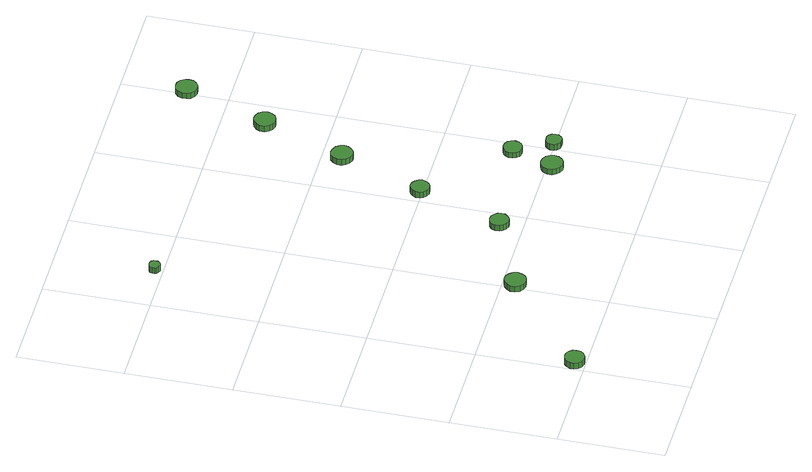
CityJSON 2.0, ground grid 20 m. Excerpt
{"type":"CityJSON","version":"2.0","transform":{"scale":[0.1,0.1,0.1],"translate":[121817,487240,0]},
"CityObjects":{
"tree1":{"type":"SolitaryVegetationObject","attributes":{"function":"something"},"geometry":[{"type":"MultiSurface","lod":"1","boundaries":[[[0,1,2,3,4,5,6,7,8,9,10,11,12,13,14]],[[15,16,17,18,19,20,21,22,23,24,25,26,27,28,29]],[[0,29,28,1]],[[1,28,27,2]],[[2,27,26,3]],[[3,26,25,4]],[[4,25,24,5]],[[5,24,23,6]],[[6,23,22,7]],[[7,22,21,8]],[[8,21,20,9]],[[9,20,19,10]],[[10,19,18,11]],[[11,18,17,12]],[[12,17,16,13]],[[13,16,15,14]],[[14,15,29,0]]]}]},
"tree2":{"type":"SolitaryVegetationObject","attributes":{"function":"something"},"geometry":[{"type":"MultiSurface","lod":"1","boundaries":[[[30,31,32,33,34,35,36,37,38,39,40,41,42,43,44]],[[45,46,47,48,49,50,51,52,53,54,55,56,57,58,59]],[[30,59,58,31]],[[31,58,57,32]],[[32,57,56,33]],[[33,56,55,34]],[[34,55,54,35]],[[35,54,53,36]],[[36,53,52,37]],[[37,52,51,38]],[[38,51,50,39]],[[39,50,49,40]],[[40,49,48,41]],[[41,48,47,42]],[[42,47,46,43]],[[43,46,45,44]],[[44,45,59,30]]]}]},
"tree3":{"type":"SolitaryVegetationObject","attributes":{"function":"something"},"geometry":[{"type":"MultiSurface","lod":"1","boundaries":[[[60,61,62,63,64,65,66,67,68,69,70,71,72,73,74]],[[75,76,77,78,79,80,81,82,83,84,85,86,87,88,89]],[[60,89,88,61]],[[61,88,87,62]],[[62,87,86,63]],[[63,86,85,64]],[[64,85,84,65]],[[65,84,83,66]],[[66,83,82,67]],[[67,82,81,68]],[[68,81,80,69]],[[69,80,79,70]],[[70,79,78,71]],[[71,78,77,72]],[[72,77,76,73]],[[73,76,75,74]],[[74,75,89,60]]]}]},
"tree4":{"type":"SolitaryVegetationObject","attributes":{"function":"something"},"geometry":[{"type":"MultiSurface","lod":"1","boundaries":[[[90,91,92,93,94,95,96,97,98,99,100,101,102,103,104]],[[105,106,107,108,109,110,111,112,113,114,115,116,117,118,119]],[[90,119,118,91]],[[91,118,117,92]],[[92,117,116,93]],[[93,116,115,94]],[[94,115,114,95]],[[95,114,113,96]],[[96,113,112,97]],[[97,112,111,98]],[[98,111,110,99]],[[99,110,109,100]],[[100,109,108,101]],[[101,108,107,102]],[[102,107,106,103]],[[103,106,105,104]],[[104,105,119,90]]]}]},
"tree5":{"type":"SolitaryVegetationObject","attributes":{"function":"something"},"geometry":[{"type":"MultiSurface","lod":"1","boundaries":[[[120,121,122,123,124,125,126,127,128,129,130,131,132,133,134]],[[135,136,137,138,139,140,141,142,143,144,145,146,147,148,149]],[[120,149,148,121]],[[121,148,147,122]],[[122,147,146,123]],[[123,146,145,124]],[[124,145,144,125]],[[125,144,143,126]],[[126,143,142,127]],[[127,142,141,128]],[[128,141,140,129]],[[129,140,139,130]],[[130,139,138,131]],[[131,138,137,132]],[[132,137,136,133]],[[133,136,135,134]],[[134,135,149,120]]]}]},
"tree6":{"type":"SolitaryVegetationObject","attributes":{"function":"something"},"geometry":[{"type":"MultiSurface","lod":"1","boundaries":[[[150,151,152,153,154,155,156,157,158,159,160,161,162,163,164]],[[165,166,167,168,169,170,171,172,173,174,175,176,177,178,179]],[[150,179,178,151]],[[151,178,177,152]],[[152,177,176,153]],[[153,176,175,154]],[[154,175,174,155]],[[155,174,173,156]],[[156,173,172,157]],[[157,172,171,158]],[[158,171,170,159]],[[159,170,169,160]],[[160,169,168,161]],[[161,168,167,162]],[[162,167,166,163]],[[163,166,165,164]],[[164,165,179,150]]]}]},
"tree7":{"type":"SolitaryVegetationObject","attributes":{"function":"something"},"geometry":[{"type":"MultiSurface","lod":"1","boundaries":[[[180,181,182,183,184,185,186,187,188,189,190,191,192,193,194]],[[195,196,197,198,199,200,201,202,203,204,205,206,207,208,209]],[[180,209,208,181]],[[181,208,207,182]],[[182,207,206,183]],[[183,206,205,184]],[[184,205,204,185]],[[185,204,203,186]],[[186,203,202,187]],[[187,202,201,188]],[[188,201,200,189]],[[189,200,199,190]],[[190,199,198,191]],[[191,198,197,192]],[[192,197,196,193]],[[193,196,195,194]],[[194,195,209,180]]]}]},
"tree8":{"type":"SolitaryVegetationObject","attributes":{"function":"something"},"geometry":[{"type":"MultiSurface","lod":"1","boundaries":[[[210,211,212,213,214,215,216,217,218,219,220,221,222,223,224]],[[225,226,227,228,229,230,231,232,233,234,235,236,237,238,239]],[[210,239,238,211]],[[211,238,237,212]],[[212,237,236,213]],[[213,236,235,214]],[[214,235,234,215]],[[215,234,233,216]],[[216,233,232,217]],[[217,232,231,218]],[[218,231,230,219]],[[219,230,229,220]],[[220,229,228,221]],[[221,228,227,222]],[[222,227,226,223]],[[223,226,225,224]],[[224,225,239,210]]]}]},
"tree9":{"type":"SolitaryVegetationObject","attributes":{"function":"something"},"geometry":[{"type":"MultiSurface","lod":"1","boundaries":[[[240,241,242,243,244,245,246,247,248,249,250,251,252,253,254]],[[255,256,257,258,259,260,261,262,263,264,265,266,267,268,269]],[[240,269,268,241]],[[241,268,267,242]],[[242,267,266,243]],[[243,266,265,244]],[[244,265,264,245]],[[245,264,263,246]],[[246,263,262,247]],[[247,262,261,248]],[[248,261,260,249]],[[249,260,259,250]],[[250,259,258,251]],[[251,258,257,252]],[[252,257,256,253]],[[253,256,255,254]],[[254,255,269,240]]]}]},
"tree10":{"type":"SolitaryVegetationObject","attributes":{"function":"something"},"geometry":[{"type":"MultiSurface","lod":"1","boundaries":[[[270,271,272,273,274,275,276,277,278,279,280,281,282,283,284]],[[285,286,287,288,289,290,291,292,293,294,295,296,297,298,299]],[[270,299,298,271]],[[271,298,297,272]],[[272,297,296,273]],[[273,296,295,274]],[[274,295,294,275]],[[275,294,293,276]],[[276,293,292,277]],[[277,292,291,278]],[[278,291,290,279]],[[279,290,289,280]],[[280,289,288,281]],[[281,288,287,282]],[[282,287,286,283]],[[283,286,285,284]],[[284,285,299,270]]]}]},
"tree11":{"type":"SolitaryVegetationObject","attributes":{"function":"something"},"geometry":[{"type":"MultiSurface","lod":"1","boundaries":[[[300,301,302,303,304,305,306,307,308,309,310,311,312,313,314]],[[315,316,317,318,319,320,321,322,323,324,325,326,327,328,329]],[[300,329,328,301]],[[301,328,327,302]],[[302,327,326,303]],[[303,326,325,304]],[[304,325,324,305]],[[305,324,323,306]],[[306,323,322,307]],[[307,322,321,308]],[[308,321,320,309]],[[309,320,319,310]],[[310,319,318,311]],[[311,318,317,312]],[[312,317,316,313]],[[313,316,315,314]],[[314,315,329,300]]]}]}
},
"vertices":[
[40,22,14],[39,29,14],[34,36,14],[27,40,14],[20,40,14],[12,38,14],[6,33,14],[3,26,14],[3,18,14],[6,11,14],[12,6,14],[20,3,14],[27,4,14],[34,8,14],[39,14,14],[39,14,1],[34,8,1],[27,4,1],[20,3,1],[12,6,1],[6,11,1],[3,18,1],[3,26,1],[6,33,1],[12,38,1],[20,40,1],[27,40,1],[34,36,1],[39,29,1],[40,22,1],
[225,175,19],[223,184,19],[218,190,19],[211,195,19],[202,196,19],[194,193,19],[188,187,19],[184,180,19],[184,171,19],[188,163,19],[194,158,19],[202,155,19],[211,156,19],[218,160,19],[223,167,19],[223,167,7],[218,160,7],[211,156,7],[202,155,7],[194,158,7],[188,163,7],[184,171,7],[184,180,7],[188,187,7],[194,193,7],[202,196,7],[211,195,7],[218,190,7],[223,184,7],[225,175,7],
[105,816,19],[105,820,19],[102,824,19],[98,826,19],[94,826,19],[90,825,19],[86,822,19],[85,818,19],[85,814,19],[86,810,19],[90,807,19],[94,805,19],[98,806,19],[102,808,19],[105,812,19],[105,812,6],[102,808,6],[98,806,6],[94,805,6],[90,807,6],[86,810,6],[85,814,6],[85,818,6],[86,822,6],[90,825,6],[94,826,6],[98,826,6],[102,824,6],[105,820,6],[105,816,6],
[381,243,20],[380,250,20],[375,256,20],[369,260,20],[362,261,20],[355,259,20],[349,254,20],[346,247,20],[346,239,20],[349,233,20],[355,228,20],[362,225,20],[369,226,20],[375,230,20],[380,236,20],[380,236,7],[375,230,7],[369,226,7],[362,225,7],[355,228,7],[349,233,7],[346,239,7],[346,247,7],[349,254,7],[355,259,7],[362,261,7],[369,260,7],[375,256,7],[380,250,7],[381,243,7],
[441,404,19],[439,411,19],[435,417,19],[429,421,19],[421,422,19],[414,420,19],[409,415,19],[406,408,19],[406,400,19],[409,394,19],[414,389,19],[421,386,19],[429,387,19],[435,391,19],[439,397,19],[439,397,6],[435,391,6],[429,387,6],[421,386,6],[414,389,6],[409,394,6],[406,400,6],[406,408,6],[409,415,6],[414,420,6],[421,422,6],[429,421,6],[435,417,6],[439,411,6],[441,404,6],
[565,190,19],[563,198,19],[558,205,19],[551,209,19],[542,210,19],[534,207,19],[528,202,19],[524,194,19],[524,185,19],[528,178,19],[534,172,19],[542,169,19],[551,170,19],[558,174,19],[563,181,19],[563,181,7],[558,174,7],[551,170,7],[542,169,7],[534,172,7],[528,178,7],[524,185,7],[524,194,7],[528,202,7],[534,207,7],[542,210,7],[551,209,7],[558,205,7],[563,198,7],[565,190,7],
[503,563,20],[501,571,20],[496,578,20],[488,582,20],[480,583,20],[472,581,20],[466,575,20],[462,567,20],[462,559,20],[466,551,20],[472,545,20],[480,542,20],[488,543,20],[496,548,20],[501,555,20],[501,555,7],[496,548,7],[488,543,7],[480,542,7],[472,545,7],[466,551,7],[462,559,7],[462,567,7],[466,575,7],[472,581,7],[480,583,7],[488,582,7],[496,578,7],[501,571,7],[503,563,7],
[590,269,18],[588,276,18],[584,282,18],[578,285,18],[570,286,18],[563,284,18],[558,279,18],[555,272,18],[555,265,18],[558,258,18],[563,253,18],[570,251,18],[578,252,18],[584,255,18],[588,261,18],[588,261,6],[584,255,6],[578,252,6],[570,251,6],[563,253,6],[558,258,6],[555,265,6],[555,272,6],[558,279,6],[563,284,6],[570,286,6],[578,285,6],[584,282,6],[588,276,6],[590,269,6],
[624,201,19],[623,208,19],[619,213,19],[614,216,19],[608,216,19],[602,215,19],[597,210,19],[594,205,19],[594,198,19],[597,193,19],[602,188,19],[608,187,19],[614,187,19],[619,190,19],[623,195,19],[623,195,6],[619,190,6],[614,187,6],[608,187,6],[602,188,6],[597,193,6],[594,198,6],[594,205,6],[597,210,6],[602,215,6],[608,216,6],[614,216,6],[619,213,6],[623,208,6],[624,201,6],
[562,719,21],[560,728,21],[555,735,21],[547,739,21],[539,740,21],[531,737,21],[525,731,21],[521,724,21],[521,715,21],[525,707,21],[531,702,21],[539,699,21],[547,700,21],[555,704,21],[560,711,21],[560,711,8],[555,704,8],[547,700,8],[539,699,8],[531,702,8],[525,707,8],[521,715,8],[521,724,8],[525,731,8],[531,737,8],[539,740,8],[547,739,8],[555,735,8],[560,728,8],[562,719,8],
[620,878,20],[619,886,20],[614,893,20],[606,898,20],[598,898,20],[590,896,20],[583,890,20],[580,882,20],[580,874,20],[583,866,20],[590,860,20],[598,858,20],[606,859,20],[614,863,20],[619,870,20],[619,870,8],[614,863,8],[606,859,8],[598,858,8],[590,860,8],[583,866,8],[580,874,8],[580,882,8],[583,890,8],[590,896,8],[598,898,8],[606,898,8],[614,893,8],[619,886,8],[620,878,8]
]}
